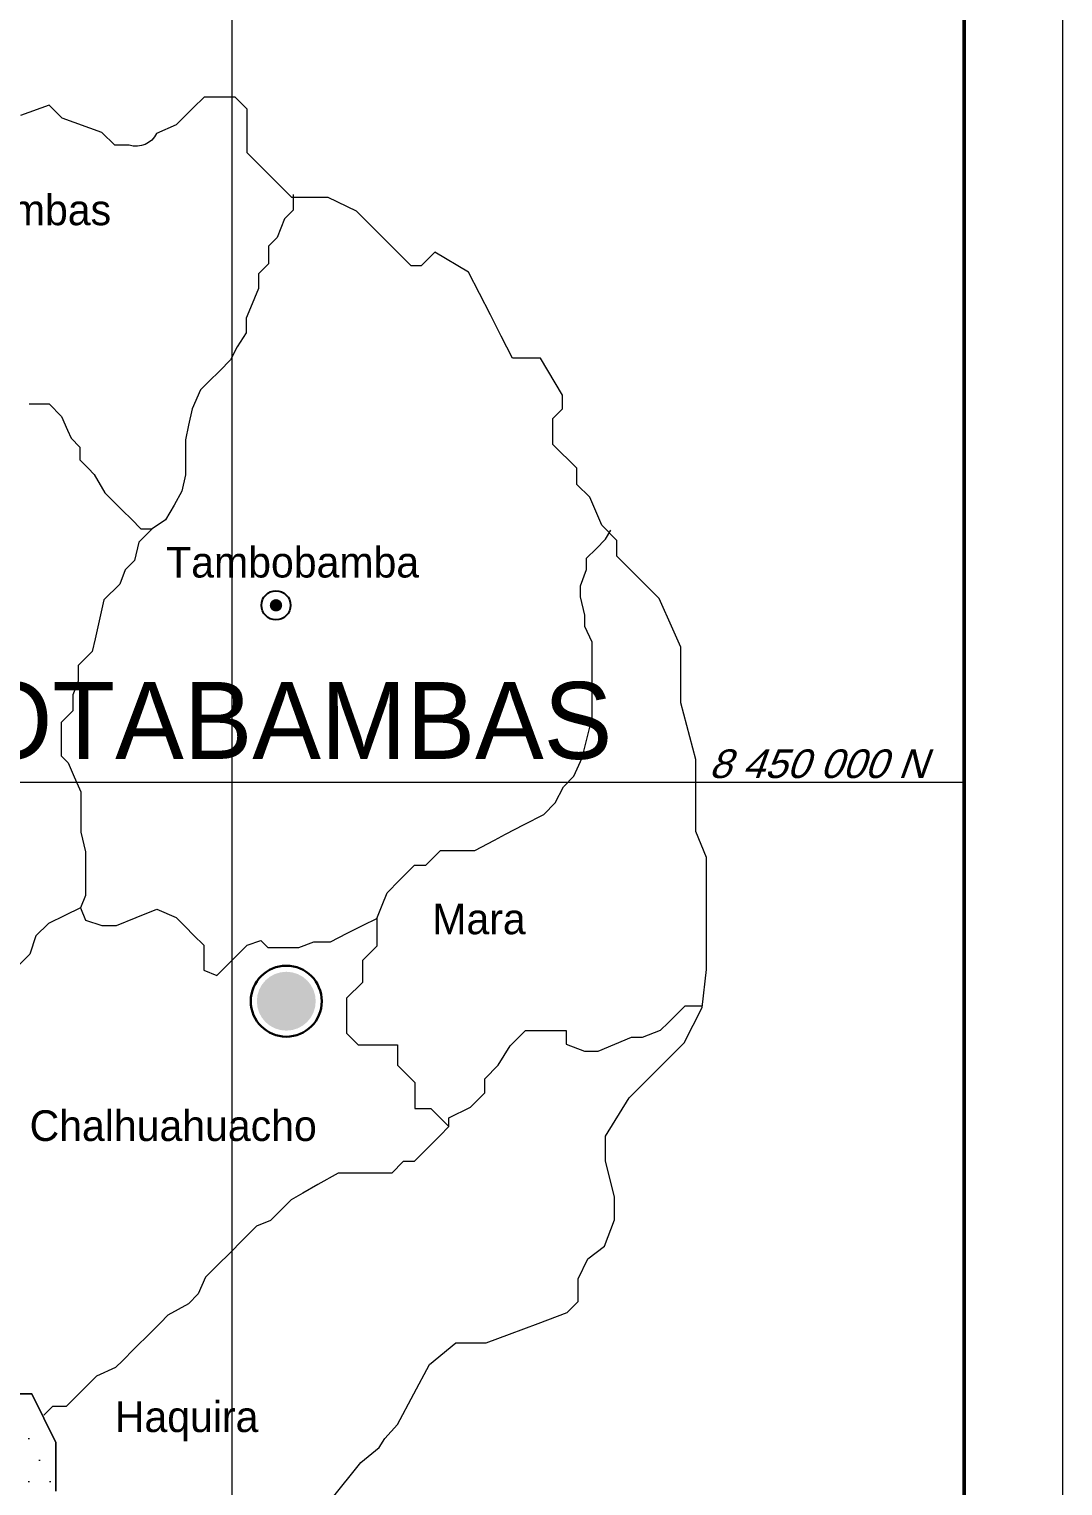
# Model space of a CAD drawing. Header units: metres. Extents: x 729055 to 735546, y 8489029 to 8491869.
# Drawn here: x 734716.39 to 734729.04, y 8489322.42 to 8489340.23 of the extents above; entities that cross this region are included whole.
import ezdxf
from ezdxf.enums import TextEntityAlignment as Align

# ---------------------------------------------------------------- set-up
doc = ezdxf.new("R2010")
doc.units = ezdxf.units.M
doc.layers.add('05', color=5, linetype='Continuous')
for name, color, linetype, lineweight in [('5', 3, 'Continuous', 40), ('Cap Prov', 7, 'Continuous', 20), ('Distrito', 212, 'Continuous', 20), ('Ejes de Coordenadas', 122, 'Continuous', 5), ('GRILLAS', 7, 'Continuous', 0), ('MARCOS', 7, 'Continuous', 40), ('N-Ciudades', 250, 'Continuous', 18), ('Sheet', 7, 'Continuous', 50), ('TEXTO', 7, 'Continuous', 0)]:
    doc.layers.add(name, color=color, linetype=linetype, lineweight=lineweight)
doc.styles.add('Arial', font='arial.ttf')
doc.styles.get("Standard").update_dxf_attribs({"font": 'BELL.TTF'})

msp = doc.modelspace()

# ---------------------------------------------------------------- hatches: boundary and pattern name
msp.add_hatch(color=256).paths.add_polyline_path([(734719.488, 8489333.186, 1), (734719.336, 8489333.186, 1)])
at = {"layer": '5', "lineweight": 30}
msp.add_hatch(color=256, dxfattribs=at).paths.add_polyline_path([(734719.898, 8489328.345, 1), (734719.178, 8489328.345, 1)])
at = {"layer": 'N-Ciudades', "linetype": 'Continuous', "lineweight": 0}
h = msp.add_hatch(dxfattribs=at)
h.set_pattern_fill('DOTS', color=256, scale=0.165786, style=0)
h.set_pattern_definition([(0, (717964.86627, 8485092.0208), (0.1315929593, 0.2631859185), [0, -0.2631859185])])
h.paths.add_polyline_path([(734708.645, 8489317.905), (734708.645, 8489317.783), (734708.596, 8489317.659), (734708.596, 8489317.497), (734708.596, 8489317.317), (734708.596, 8489317.118), (734708.596, 8489316.959), (734708.64, 8489316.852), (734708.61, 8489316.644), (734708.572, 8489316.458), (734708.613, 8489316.264), (734708.704, 8489316.172), (734708.783, 8489316.055), (734708.89, 8489315.894), (734708.931, 8489315.78), (734709.006, 8489315.573), (734709.08, 8489315.366), (734709.117, 8489315.174), (734709.147, 8489315.02), (734709.147, 8489314.786), (734709.074, 8489314.549), (734709.028, 8489314.337), (734708.982, 8489314.086), (734708.896, 8489313.844), (734708.822, 8489313.634), (734708.76, 8489313.462), (734708.729, 8489313.12), (734708.835, 8489313.201), (734709.053, 8489313.228), (734709.282, 8489313.189), (734709.499, 8489313.148), (734709.705, 8489313.014), (734709.797, 8489312.767), (734710.006, 8489312.558), (734710.006, 8489312.313), (734710.036, 8489312.136), (734710.154, 8489312.02), (734710.314, 8489312.101), (734710.397, 8489312.474), (734710.631, 8489312.708), (734710.884, 8489312.89), (734711.172, 8489313.057), (734711.642, 8489313.057), (734711.779, 8489313.121), (734711.896, 8489313.245), (734712.023, 8489313.278), (734712.205, 8489313.386), (734712.311, 8489313.354), (734712.585, 8489313.393), (734712.768, 8489313.499), (734712.958, 8489313.607), (734713.11, 8489313.601), (734713.306, 8489313.67), (734713.478, 8489313.956), (734713.529, 8489314.449), (734713.413, 8489314.647), (734713.331, 8489315.064), (734712.869, 8489315.527), (734712.704, 8489316.117), (734712.858, 8489316.796), (734713.059, 8489316.997), (734713.365, 8489317.303), (734713.839, 8489317.777), (734714.207, 8489318.145), (734714.535, 8489318.223), (734714.652, 8489318.155), (734714.876, 8489317.931), (734715.087, 8489318.02), (734715.336, 8489318.251), (734715.588, 8489318.497), (734715.761, 8489318.57), (734715.953, 8489318.57), (734716.042, 8489318.659), (734716.179, 8489318.796), (734716.236, 8489319.068), (734716.22, 8489319.595), (734716.068, 8489320), (734716.068, 8489320.406), (734716.068, 8489320.659), (734716.068, 8489321.064), (734716.068, 8489321.697), (734716.24, 8489322.07), (734716.449, 8489322.279), (734716.677, 8489322.279), (734716.677, 8489322.431), (734716.677, 8489322.874), (734716.385, 8489323.469), (734716.144, 8489323.469), (734715.866, 8489323.469), (734715.701, 8489323.304), (734715.467, 8489323.304), (734715.232, 8489323.406), (734714.861, 8489323.567), (734714.579, 8489323.849), (734714.579, 8489324.02), (734714.396, 8489324.203), (734714.396, 8489324.463), (734714.225, 8489324.463), (734714.098, 8489324.589), (734713.959, 8489324.729), (734713.68, 8489325.007), (734713.515, 8489325.172), (734713.281, 8489325.406), (734713.065, 8489325.406), (734712.761, 8489325.406), (734712.52, 8489325.406), (734712.33, 8489325.216), (734712.112, 8489324.998), (734712.004, 8489324.692), (734711.925, 8489324.469), (734711.494, 8489324.621), (734711.38, 8489324.507), (734710.989, 8489324.278), (734710.78, 8489324.048), (734710.475, 8489323.765), (734710.277, 8489323.683), (734710.108, 8489323.852), (734709.678, 8489323.852), (734709.678, 8489323.496), (734709.591, 8489322.759), (734709.248, 8489322.329), (734709.116, 8489321.6), (734708.966, 8489321.318), (734708.966, 8489321.116), (734708.891, 8489321.041), (734708.741, 8489320.891), (734708.669, 8489320.662), (734708.616, 8489320.494), (734708.483, 8489320.361), (734708.483, 8489320.137), (734708.54, 8489319.987), (734708.598, 8489319.836), (734708.645, 8489319.715), (734708.697, 8489319.579), (734708.697, 8489319.462), (734708.796, 8489319.363), (734708.796, 8489319.14), (734708.739, 8489318.974), (734708.739, 8489318.845), (734708.739, 8489318.722), (734708.739, 8489318.599), (734708.599, 8489318.599), (734708.53, 8489318.668), (734708.38, 8489318.668), (734708.399, 8489318.615), (734708.399, 8489318.532), (734708.469, 8489318.386), (734708.502, 8489318.23), (734708.615, 8489318.116)])
h.paths.add_polyline_path([(734706.301, 8489320.003), (734706.365, 8489319.871), (734706.508, 8489319.871), (734706.646, 8489319.776), (734706.759, 8489319.739), (734706.921, 8489319.642), (734707.086, 8489319.604), (734707.237, 8489319.604), (734707.383, 8489319.52), (734707.577, 8489319.375), (734707.689, 8489319.291), (734707.864, 8489319.16), (734707.995, 8489319.029), (734708.142, 8489318.882), (734708.348, 8489318.755), (734708.38, 8489318.668), (734708.53, 8489318.668), (734708.599, 8489318.599), (734708.739, 8489318.599), (734708.739, 8489318.722), (734708.739, 8489318.845), (734708.739, 8489318.974), (734708.796, 8489319.14), (734708.796, 8489319.363), (734708.697, 8489319.462), (734708.697, 8489319.579), (734708.645, 8489319.715), (734708.598, 8489319.836), (734708.54, 8489319.987), (734708.483, 8489320.137), (734708.483, 8489320.361), (734708.616, 8489320.494), (734708.669, 8489320.662), (734708.741, 8489320.891), (734708.891, 8489321.041), (734708.966, 8489321.116), (734708.966, 8489321.318), (734708.809, 8489321.318), (734708.556, 8489321.318), (734708.481, 8489321.243), (734708.396, 8489321.157), (734708.27, 8489321.031), (734708.154, 8489321.031), (734707.95, 8489320.958), (734707.889, 8489321.019), (734707.8, 8489321.108), (734707.642, 8489321.181), (734707.4, 8489321.294), (734707.26, 8489321.433), (734707.158, 8489321.679), (734707.158, 8489321.897), (734707.029, 8489322.135), (734707.029, 8489322.217), (734707.11, 8489322.449), (734707.11, 8489322.714), (734707.015, 8489322.999), (734706.826, 8489323.188), (734706.585, 8489323.245), (734706.367, 8489323.298), (734706.053, 8489323.373), (734706.053, 8489323.485), (734705.947, 8489323.485), (734705.875, 8489323.414), (734705.732, 8489323.414), (734705.613, 8489323.294), (734705.422, 8489323.103), (734705.207, 8489322.889), (734705.077, 8489322.657), (734704.9, 8489322.583), (734704.785, 8489322.583), (734704.716, 8489322.651), (734704.555, 8489322.651), (734704.341, 8489322.746), (734704.048, 8489322.875), (734703.877, 8489323.045), (734703.678, 8489323.129), (734703.601, 8489323.052), (734703.601, 8489322.926), (734703.526, 8489322.851), (734703.406, 8489322.732), (734703.338, 8489322.8), (734703.243, 8489322.895), (734703.031, 8489322.895), (734702.919, 8489323.008), (734702.745, 8489323.182), (734702.745, 8489323.386), (734702.636, 8489323.277), (734702.467, 8489323.277), (734702.309, 8489323.277), (734702.098, 8489323.176), (734701.966, 8489323.044), (734701.775, 8489323.044), (734701.66, 8489322.929), (734701.524, 8489322.794), (734701.399, 8489322.794), (734701.294, 8489322.688), (734701.294, 8489322.504), (734701.294, 8489322.372), (734701.195, 8489322.273), (734701.195, 8489322.056), (734701.195, 8489321.898), (734701.103, 8489321.806), (734701.01, 8489321.714), (734701.01, 8489321.562), (734701.01, 8489321.391), (734701.076, 8489321.325), (734701.076, 8489321.194), (734701.076, 8489321.069), (734701.185, 8489320.96), (734701.185, 8489320.779), (734701.318, 8489320.645), (734701.404, 8489320.56), (734701.926, 8489320.56), (734701.926, 8489320.511), (734702.07, 8489320.511), (734702.07, 8489320.606), (734702.165, 8489320.701), (734702.165, 8489320.914), (734702.291, 8489321.04), (734702.291, 8489321.248), (734702.462, 8489321.42), (734702.712, 8489321.42), (734702.857, 8489321.275), (734703.092, 8489321.196), (734703.092, 8489321.085), (734703.184, 8489320.993), (734703.184, 8489320.868), (734703.279, 8489320.773), (734703.394, 8489320.659), (734703.551, 8489320.659), (734703.702, 8489320.659), (734703.879, 8489320.587), (734704.062, 8489320.587), (734704.239, 8489320.587), (734704.416, 8489320.587), (734704.636, 8489320.521), (734704.784, 8489320.585), (734704.922, 8489320.55), (734705.039, 8489320.433), (734705.189, 8489320.367), (734705.324, 8489320.307), (734705.376, 8489320.255), (734705.529, 8489320.255), (734705.669, 8489320.289), (734705.823, 8489320.289), (734705.977, 8489320.192), (734706.144, 8489320.119)])

# ---------------------------------------------------------------- linework, layer by layer
msp.add_circle((734719.412, 8489333.186), 0.178)
at = {"layer": '5', "lineweight": 30}
msp.add_circle((734719.538, 8489328.345), 0.434, dxfattribs=at)
at = {"layer": 'Cap Prov'}
msp.add_lwpolyline([(734720.085, 8489322.253), (734720.45, 8489322.704), (734720.676, 8489322.888), (734720.743, 8489322.997), (734720.899, 8489323.17), (734721.1, 8489323.545), (734721.288, 8489323.903), (734721.613, 8489324.166), (734721.982, 8489324.166), (734722.268, 8489324.273), (734722.617, 8489324.403), (734722.974, 8489324.537), (734723.107, 8489324.671), (734723.107, 8489324.949), (734723.227, 8489325.194), (734723.431, 8489325.35), (734723.554, 8489325.673), (734723.554, 8489325.948), (734723.442, 8489326.394), (734723.442, 8489326.694), (734723.732, 8489327.162), (734724.405, 8489327.836), (734724.623, 8489328.266), (734724.68, 8489328.733), (734724.68, 8489329.101), (734724.68, 8489329.402), (734724.68, 8489329.78), (734724.68, 8489330.104), (734724.546, 8489330.421), (734724.546, 8489330.666), (734724.546, 8489330.944), (734724.546, 8489331.301), (734724.366, 8489331.992), (734724.366, 8489332.393), (734724.366, 8489332.676), (734724.267, 8489332.894), (734724.097, 8489333.27), (734723.779, 8489333.587), (734723.581, 8489333.785), (734723.581, 8489333.98), (734723.397, 8489334.164), (734723.25, 8489334.507), (734723.092, 8489334.665), (734723.092, 8489334.862), (734722.8, 8489335.154), (734722.8, 8489335.472), (734722.917, 8489335.589), (734722.917, 8489335.756), (734722.649, 8489336.208), (734722.306, 8489336.208), (734722.168, 8489336.479), (734722.036, 8489336.736), (734721.768, 8489337.26), (734721.356, 8489337.505), (734721.189, 8489337.338), (734721.066, 8489337.338), (734720.87, 8489337.533), (734720.592, 8489337.811), (734720.397, 8489338.006), (734720.051, 8489338.174), (734719.873, 8489338.174), (734719.606, 8489338.174), (734719.427, 8489338.353), (734719.255, 8489338.525), (734719.061, 8489338.719), (734719.061, 8489338.946), (734719.061, 8489339.251), (734718.911, 8489339.401), (734718.721, 8489339.401), (734718.533, 8489339.401), (734718.399, 8489339.268), (734718.192, 8489339.061), (734717.952, 8489338.957, -0.372899), (734717.617, 8489338.812), (734717.439, 8489338.812), (734717.283, 8489338.968), (734716.797, 8489339.141), (734716.636, 8489339.302), (734716.285, 8489339.174)], format="xyb", dxfattribs=at)
for points in [[(734716.718, 8489322.353), (734716.718, 8489322.505), (734716.718, 8489322.948), (734716.426, 8489323.543), (734716.186, 8489323.543)], [(734716.186, 8489323.543), (734716.426, 8489323.543), (734716.718, 8489322.948), (734716.718, 8489322.505), (734716.718, 8489322.353)]]:
    msp.add_lwpolyline(points, dxfattribs=at)
at = {"layer": 'Distrito', "linetype": 'Continuous', "lineweight": 5}
for p, q in [((734720.644, 8489329.356), (734720.644, 8489329.018)), ((734720.644, 8489329.018), (734720.469, 8489328.844)), ((734720.469, 8489328.844), (734720.469, 8489328.575)), ((734720.469, 8489328.575), (734720.276, 8489328.381)), ((734720.276, 8489328.381), (734720.276, 8489328.185)), ((734720.276, 8489328.185), (734720.276, 8489327.954)), ((734720.276, 8489327.954), (734720.418, 8489327.812)), ((734720.418, 8489327.812), (734720.632, 8489327.812)), ((734720.632, 8489327.812), (734720.898, 8489327.812)), ((734720.898, 8489327.812), (734720.898, 8489327.564)), ((734720.898, 8489327.564), (734721.111, 8489327.351)), ((734721.111, 8489327.351), (734721.111, 8489327.032)), ((734721.111, 8489327.032), (734721.306, 8489327.032)), ((734721.306, 8489327.032), (734721.528, 8489326.811))]:
    msp.add_line(p, q, dxfattribs=at)
for points in [[(734719.624, 8489338.208), (734719.624, 8489338.017), (734719.624, 8489338.017), (734719.518, 8489337.911), (734719.428, 8489337.685), (734719.321, 8489337.578), (734719.321, 8489337.362), (734719.2, 8489337.24), (734719.2, 8489337.06), (734719.1, 8489336.824), (734719.046, 8489336.696), (734719.046, 8489336.518), (734718.938, 8489336.348), (734718.855, 8489336.186), (734718.724, 8489336.055), (734718.591, 8489335.922), (734718.489, 8489335.82), (734718.387, 8489335.59), (734718.343, 8489335.389), (734718.304, 8489335.209), (734718.304, 8489334.982), (734718.304, 8489334.781), (734718.26, 8489334.582), (734718.168, 8489334.412), (734718.059, 8489334.233), (734717.896, 8489334.121)], [(734716.392, 8489335.648), (734716.637, 8489335.648), (734716.789, 8489335.496), (734716.861, 8489335.329), (734716.905, 8489335.228), (734717.012, 8489335.121), (734717.012, 8489334.964), (734717.113, 8489334.863), (734717.19, 8489334.787), (734717.319, 8489334.562), (734717.422, 8489334.458), (734717.536, 8489334.344), (734717.643, 8489334.238), (734717.76, 8489334.121), (734717.896, 8489334.121), (734717.736, 8489333.96), (734717.68, 8489333.733), (734717.566, 8489333.618), (734717.5, 8489333.444), (734717.307, 8489333.251), (734717.249, 8489332.998), (734717.2, 8489332.778), (734717.164, 8489332.621), (734716.992, 8489332.449), (734716.992, 8489332.26), (734716.928, 8489332.091), (734716.928, 8489331.895), (734716.786, 8489331.754), (734716.786, 8489331.525), (734716.786, 8489331.346), (734716.871, 8489331.261), (734716.944, 8489331.09), (734717.023, 8489330.907), (734717.023, 8489330.651), (734717.023, 8489330.412), (734717.081, 8489330.172), (734717.081, 8489329.917), (734717.081, 8489329.639), (734717.021, 8489329.487), (734716.83, 8489329.394), (734716.628, 8489329.296), (734716.476, 8489329.144), (734716.4, 8489328.921), (734716.269, 8489328.79)], [(734717.021, 8489329.487), (734717.081, 8489329.334), (734717.282, 8489329.269), (734717.462, 8489329.269), (734717.702, 8489329.367), (734717.955, 8489329.47), (734718.192, 8489329.367), (734718.304, 8489329.255), (734718.405, 8489329.154), (734718.53, 8489329.029), (734718.53, 8489328.833), (734718.53, 8489328.725), (734718.688, 8489328.659), (734718.764, 8489328.736), (734718.83, 8489328.801), (734718.955, 8489328.926), (734719.061, 8489329.032), (734719.227, 8489329.089), (734719.314, 8489329.002), (734719.522, 8489329.002), (734719.69, 8489329.002), (734719.876, 8489329.073), (734720.077, 8489329.073), (734720.284, 8489329.176), (734720.48, 8489329.274), (734720.644, 8489329.356), (734720.709, 8489329.519), (734720.77, 8489329.672), (734720.922, 8489329.824), (734721.107, 8489330.009), (734721.246, 8489330.009), (734721.426, 8489330.189), (734721.638, 8489330.189), (734721.845, 8489330.189), (734722.085, 8489330.315), (734722.22, 8489330.386), (734722.449, 8489330.505), (734722.687, 8489330.63), (734722.827, 8489330.77), (734722.929, 8489330.968), (734723.057, 8489331.096), (734723.158, 8489331.321), (734723.223, 8489331.583), (734723.28, 8489331.809), (734723.28, 8489332.06), (734723.28, 8489332.305), (734723.28, 8489332.539), (734723.28, 8489332.735), (734723.19, 8489332.926), (734723.19, 8489333.067), (734723.136, 8489333.29), (734723.136, 8489333.426), (734723.212, 8489333.622), (734723.212, 8489333.764), (734723.327, 8489333.878), (734723.441, 8489333.993), (734723.508, 8489334.106)], [(734721.528, 8489326.811), (734721.528, 8489326.92), (734721.793, 8489327.05), (734721.966, 8489327.223), (734721.966, 8489327.396), (734722.131, 8489327.561), (734722.276, 8489327.801), (734722.462, 8489327.987), (734722.707, 8489327.987), (734722.962, 8489327.987), (734722.962, 8489327.82), (734723.184, 8489327.735), (734723.353, 8489327.735), (734723.556, 8489327.82), (734723.759, 8489327.905), (734723.895, 8489327.905), (734724.117, 8489327.99), (734724.209, 8489328.081), (734724.31, 8489328.182), (734724.418, 8489328.29), (734724.626, 8489328.29)], [(734721.528, 8489326.811), (734721.416, 8489326.699), (734721.24, 8489326.523), (734721.103, 8489326.385), (734720.969, 8489326.385), (734720.827, 8489326.244), (734720.564, 8489326.244), (734720.336, 8489326.244), (734720.172, 8489326.244), (734719.924, 8489326.102), (734719.741, 8489325.997), (734719.597, 8489325.915), (734719.446, 8489325.764), (734719.345, 8489325.663), (734719.173, 8489325.593), (734719, 8489325.42), (734718.85, 8489325.27), (734718.697, 8489325.117), (734718.55, 8489324.97), (734718.462, 8489324.765), (734718.341, 8489324.644), (734718.09, 8489324.504), (734717.998, 8489324.412), (734717.881, 8489324.295), (734717.675, 8489324.089), (734717.538, 8489323.952), (734717.45, 8489323.864), (734717.215, 8489323.76), (734717.094, 8489323.639), (734716.963, 8489323.509), (734716.846, 8489323.391), (734716.679, 8489323.391), (734716.572, 8489323.285)]]:
    msp.add_lwpolyline(points, dxfattribs=at)
at = {"layer": 'GRILLAS'}
for points in [[(734718.878, 8489306.272), (734718.878, 8489353.07)], [(734669.395, 8489331.023), (734727.831, 8489331.023)]]:
    msp.add_lwpolyline(points, dxfattribs=at)
at = {"layer": 'MARCOS', "color": 255, "linetype": 'Continuous', "lineweight": 0}
msp.add_lwpolyline([(734668.189, 8489305.067), (734729.037, 8489305.067), (734729.037, 8489354.275), (734668.189, 8489354.275)], close=True, dxfattribs=at)
at = {"layer": 'Sheet', "color": 7, "linetype": 'Continuous'}
msp.add_lwpolyline([(734669.395, 8489306.272), (734727.831, 8489306.272), (734727.831, 8489353.07), (734669.395, 8489353.07), (734669.395, 8489306.272)], dxfattribs=at)

# ---------------------------------------------------------------- texts
at = {"layer": '05', "color": 7}
msp.add_text('COTABAMBAS', height=0.9405, dxfattribs=at).set_placement((734714.79, 8489331.308))
at = {"layer": 'Ejes de Coordenadas', "style": 'Arial', "oblique": 20}
msp.add_text('8 450 000 N', height=0.35, dxfattribs=at).set_placement((734727.368, 8489331.249), align=Align.MIDDLE_RIGHT)
at = {"layer": 'TEXTO', "lineweight": 5, "char_height": 0.375, "width": 4.53071, "attachment_point": 1}
for s, insert in [('Cotabambas', (734714.552, 8489338.209)), ('Tambobamba', (734718.069, 8489333.901)), ('Mara', (734721.324, 8489329.539)), ('Chalhuahuacho', (734716.398, 8489327.011)), ('Haquira', (734717.441, 8489323.452))]:
    msp.add_mtext(s, dxfattribs=dict(at, insert=insert))

doc.saveas('drawing.dxf')
